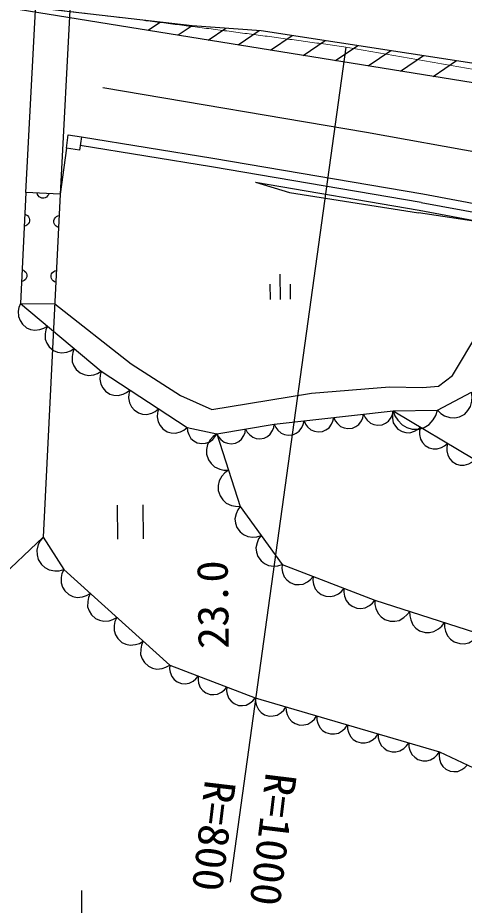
# Model space of a CAD drawing. Units: millimetres, scale not verified. Extents: x 40000 to 680000, y 20000 to 380000.
# Drawn here: x 416113 to 442492, y 238879 to 291317 of the extents above; entities that cross this region are included whole.
import ezdxf
from ezdxf.enums import TextEntityAlignment as Align

# ---------------------------------------------------------------- set-up
doc = ezdxf.new("R2010")
doc.units = ezdxf.units.MM
doc.header["$LTSCALE"] = 1000
doc.linetypes.add('CHAIN', pattern=[18.5, 12, -1.5, 3.5, -1.5])
doc.layers.add('M-BGD', color=7, linetype='Continuous', lineweight=25)
doc.layers.add('M-BMK', color=2, linetype='CHAIN', lineweight=13)
doc.styles.add('ＭＳ ゴシック', font='')
doc.styles.get('ＭＳ ゴシック').set_extended_font_data('MS Gothic')

# ---------------------------------------------------------------- blocks, each defined once
blk = doc.blocks.new('BUHIN61')
at = {"color": 7, "linetype": 'Continuous', "lineweight": 25}
blk.add_lwpolyline([(12, 350), (91, 319), (158, 275), (233, 206), (272, 128), (294, 45), (290, -64), (263, -145), (219, -221), (139, -286), (70, -326), (-12, -350)], dxfattribs=at)
blk = doc.blocks.new('BUHIN63')
at = {"color": 7, "linetype": 'Continuous', "lineweight": 25}
blk.add_lwpolyline([(-11, -350), (-91, -319), (-158, -275), (-233, -206), (-272, -128), (-294, -45), (-290, 64), (-263, 145), (-219, 221), (-139, 286), (-70, 326), (11, 350)], dxfattribs=at)
blk = doc.blocks.new('BUHIN97')
at = {"color": 7, "linetype": 'Continuous', "lineweight": 25}
blk.add_lwpolyline([(-805, 655), (-896, 421), (-927, 185), (-914, -120), (-815, -361), (-675, -575), (-425, -778), (-187, -872), (69, -919), (370, -870), (590, -788), (805, -655)], dxfattribs=at)
blk = doc.blocks.new('BUHIN98')
at = {"color": 7, "linetype": 'Continuous', "lineweight": 25}
blk.add_lwpolyline([(-856, 540), (-916, 303), (-919, 71), (-871, -222), (-747, -444), (-587, -635), (-321, -803), (-80, -866), (174, -882), (459, -799), (663, -694), (856, -540)], dxfattribs=at)
blk = doc.blocks.new('BUHIN100')
at = {"color": 7, "linetype": 'Continuous', "lineweight": 25}
blk.add_lwpolyline([(-845, -158), (-746, -340), (-614, -486), (-414, -641), (-209, -708), (1, -734), (263, -686), (450, -585), (617, -449), (747, -232), (814, -49), (845, 158)], dxfattribs=at)
blk = doc.blocks.new('BUHIN101')
at = {"color": 7, "linetype": 'Continuous', "lineweight": 25}
blk.add_lwpolyline([(-877, -112), (-785, -306), (-658, -463), (-462, -634), (-256, -715), (-41, -754), (230, -719), (428, -627), (607, -497), (754, -282), (833, -98), (877, 112)], dxfattribs=at)
blk = doc.blocks.new('BUHIN102')
at = {"color": 7, "linetype": 'Continuous', "lineweight": 25}
blk.add_lwpolyline([(-811, 467), (-857, 246), (-851, 31), (-796, -238), (-673, -438), (-518, -609), (-267, -753), (-41, -802), (193, -808), (454, -720), (638, -616), (811, -467)], dxfattribs=at)
blk = doc.blocks.new('BUHIN136')
at = {"color": 7, "linetype": 'Continuous', "lineweight": 25}
blk.add_lwpolyline([(-363, 1067), (-581, 903), (-745, 705), (-909, 417), (-957, 139), (-952, -139), (-840, -470), (-675, -693), (-467, -884), (-161, -1013), (88, -1065), (363, -1067)], dxfattribs=at)
blk = doc.blocks.new('BUHIN137')
at = {"color": 7, "linetype": 'Continuous', "lineweight": 25}
blk.add_lwpolyline([(-632, 847), (-779, 638), (-869, 413), (-932, 109), (-894, -153), (-809, -399), (-614, -662), (-402, -814), (-161, -924), (148, -950), (386, -925), (632, -847)], dxfattribs=at)
blk = doc.blocks.new('BUHIN138')
at = {"color": 7, "linetype": 'Continuous', "lineweight": 25}
blk.add_lwpolyline([(-921, 336), (-929, 99), (-884, -121), (-778, -389), (-616, -573), (-425, -721), (-140, -825), (102, -835), (345, -799), (598, -662), (770, -521), (921, -336)], dxfattribs=at)
blk = doc.blocks.new('BUHIN139')
at = {"color": 7, "linetype": 'Continuous', "lineweight": 25}
blk.add_lwpolyline([(-1031, 315), (-1026, 54), (-963, -185), (-832, -473), (-643, -666), (-424, -817), (-104, -914), (161, -911), (426, -857), (696, -691), (876, -526), (1031, -315)], dxfattribs=at)
blk = doc.blocks.new('BUHIN144')
at = {"color": 7, "linetype": 'Continuous', "lineweight": 25}
blk.add_lwpolyline([(-794, 692), (-894, 458), (-934, 220), (-931, -90), (-840, -338), (-705, -560), (-459, -775), (-220, -878), (38, -935), (345, -895), (572, -820), (794, -692)], dxfattribs=at)
blk = doc.blocks.new('BUHIN145')
at = {"color": 7, "linetype": 'Continuous', "lineweight": 25}
blk.add_lwpolyline([(-848, 309), (-855, 91), (-814, -112), (-716, -358), (-567, -528), (-391, -664), (-128, -760), (94, -769), (318, -735), (551, -609), (709, -479), (848, -309)], dxfattribs=at)
blk = doc.blocks.new('BUHIN146')
at = {"color": 7, "linetype": 'Continuous', "lineweight": 25}
blk.add_lwpolyline([(-911, 250), (-900, 21), (-840, -186), (-717, -435), (-546, -600), (-351, -727), (-69, -804), (164, -795), (395, -740), (627, -588), (781, -439), (911, -250)], dxfattribs=at)
blk = doc.blocks.new('BUHIN147')
at = {"color": 7, "linetype": 'Continuous', "lineweight": 25}
blk.add_lwpolyline([(-832, 375), (-856, 155), (-829, -52), (-749, -308), (-611, -491), (-444, -641), (-186, -757), (38, -783), (266, -765), (511, -655), (680, -536), (832, -375)], dxfattribs=at)
blk = doc.blocks.new('BUHIN221')
at = {"color": 7, "linetype": 'Continuous', "lineweight": 25}
for p, q in [((-23, 750), (23, -750)), ((-604, 135), (-577, -764)), ((595, 172), (623, -727))]:
    blk.add_line(p, q, dxfattribs=at)
blk = doc.blocks.new('BUHIN222')
at = {"color": 7, "linetype": 'Continuous', "lineweight": 25}
for p, q in [((-800, 976), (-739, -1023)), ((795, -976), (734, 1023))]:
    blk.add_line(p, q, dxfattribs=at)

msp = doc.modelspace()

# ---------------------------------------------------------------- linework, layer by layer
at = {"layer": 'M-BGD'}
for p, q in [((416599, 280999), (417605, 299972)), ((419620, 299867), (418616, 280896)), ((443634, 287375), (411302, 292580)), ((426421, 290844), (411302, 292580)), ((424546, 291059), (423818, 290565)), ((426421, 290844), (425589, 290280)), ((430503, 290545), (426421, 290844)), ((427361, 289995), (428401, 290699)), ((429133, 289709), (430380, 290554)), ((466087, 285068), (430503, 290545)), ((431053, 289400), (432332, 290267)), ((435504, 289586), (428655, 240245)), ((432974, 289091), (434272, 289971)), ((434894, 288782), (436212, 289675)), ((436815, 288472), (438152, 289379)), ((438735, 288163), (440093, 289083)), ((440661, 287853), (442032, 288782)), ((436713, 284528), (421140, 287173)), ((418985, 283616), (419098, 284394)), ((419098, 284394), (419878, 284281)), ((419878, 284281), (419765, 283502)), ((419878, 284281), (427647, 283019)), ((447466, 282591), (436713, 284528)), ((419798, 283787), (427567, 282526)), ((418985, 283616), (418616, 280896)), ((419765, 283502), (418985, 283616)), ((427647, 283019), (440039, 280912)), ((427563, 282526), (439955, 280419)), ((430162, 281600), (432159, 280995)), ((430162, 281600), (439837, 279944)), ((416599, 280999), (416275, 274440)), ((418616, 280896), (416599, 280999)), ((418616, 280896), (417616, 260630)), ((432159, 280995), (439796, 279788)), ((440039, 280912), (449064, 279236)), ((439944, 280401), (448969, 278725)), ((444693, 279045), (439796, 279788)), ((439837, 279944), (444693, 279045)), ((416275, 274440), (421041, 270430)), ((416275, 274440), (418296, 274418)), ((418296, 274418), (422804, 270859)), ((441792, 270188), (443348, 272779)), ((422804, 270859), (425721, 268989)), ((421041, 270430), (426123, 267103)), ((440966, 269557), (441792, 270188)), ((440018, 269479), (440966, 269557)), ((429746, 268519), (433469, 269140)), ((433469, 269140), (438083, 269506)), ((438083, 269506), (440018, 269479)), ((440912, 268126), (442915, 269197)), ((425721, 268989), (427571, 268172)), ((427571, 268172), (429746, 268519)), ((431269, 267307), (438299, 268090)), ((438299, 268090), (440912, 268126)), ((438299, 268090), (443116, 265208)), ((426123, 267103), (427878, 266733)), ((427878, 266733), (431269, 267307)), ((427878, 266733), (429258, 262443)), ((429258, 262443), (431728, 259013)), ((417616, 260630), (413019, 256295)), ((417616, 260630), (418827, 258707)), ((418827, 258707), (425089, 253063)), ((431728, 259013), (437217, 256905)), ((437217, 256905), (447470, 253589)), ((425089, 253063), (430145, 251125)), ((430145, 251125), (441029, 247947)), ((441029, 247947), (449288, 244062)), ((419878, 239758), (419878, 227582))]:
    msp.add_line(p, q, dxfattribs=at)
for points in [[(417957, 280930), (417925, 280851), (417880, 280785), (417809, 280711), (417730, 280673), (417647, 280653), (417539, 280658), (417458, 280687), (417383, 280733), (417319, 280813), (417280, 280883), (417258, 280965)], [(440912, 268126), (441110, 267936), (441335, 267805), (441648, 267689), (441932, 267686), (442208, 267737), (442518, 267903), (442714, 268104), (442870, 268342), (442947, 268667), (442958, 268923), (442915, 269197)], [(438299, 268090), (438401, 267791), (438561, 267539), (438820, 267255), (439110, 267102), (439418, 267008), (439823, 267014), (440129, 267116), (440414, 267277), (440665, 267568), (440811, 267824), (440912, 268126)], [(426123, 267103), (426146, 266887), (426215, 266694), (426346, 266465), (426517, 266319), (426709, 266209), (426981, 266152), (427201, 266174), (427417, 266239), (427629, 266396), (427766, 266546), (427878, 266733)], [(417616, 260630), (417441, 260419), (417326, 260185), (417232, 259865), (417250, 259580), (417320, 259309), (417508, 259011), (417722, 258830), (417971, 258691), (418300, 258637), (418557, 258645), (418827, 258707)]]:
    msp.add_lwpolyline(points, dxfattribs=at)
at = {"layer": 'M-BMK'}
for centre, radius, start, end in [((325192, -502665), 799894, 82.07324, 86.98718), ((265811, -695777), 999867, 78.54459, 80.22876)]:
    msp.add_arc(centre, radius, start, end, dxfattribs=at)

# ---------------------------------------------------------------- block references
at = {"layer": 'M-BGD', "rotation": 359.0502}
for name, p in [('BUHIN61', (416518, 279359)), ('BUHIN63', (418536, 279277)), ('BUHIN61', (416356, 276080)), ('BUHIN63', (418376, 276037)), ('BUHIN221', (431606, 275423)), ('BUHIN97', (417069, 273771)), ('BUHIN97', (418658, 272435)), ('BUHIN97', (420247, 271098)), ('BUHIN98', (421888, 269875)), ('BUHIN98', (423582, 268766)), ('BUHIN98', (425276, 267657)), ('BUHIN101', (437420, 267993)), ('BUHIN102', (439102, 267610)), ('BUHIN101', (432148, 267405)), ('BUHIN101', (433906, 267601)), ('BUHIN101', (435663, 267797)), ('BUHIN100', (428726, 266877)), ('BUHIN100', (430422, 267164)), ('BUHIN102', (440707, 266649)), ('BUHIN136', (428223, 265661)), ('BUHIN102', (442313, 265689)), ('BUHIN136', (428913, 263516)), ('BUHIN222', (422762, 261527)), ('BUHIN137', (429875, 261586)), ('BUHIN137', (431110, 259871)), ('BUHIN144', (419610, 258001)), ('BUHIN138', (432643, 258662)), ('BUHIN138', (434473, 257959)), ('BUHIN138', (436302, 257257)), ('BUHIN144', (421175, 256590)), ('BUHIN139', (438242, 256574)), ('BUHIN139', (440293, 255911)), ('BUHIN144', (422741, 255179)), ('BUHIN139', (442343, 255247)), ('BUHIN144', (424307, 253768)), ('BUHIN145', (425932, 252740)), ('BUHIN145', (427617, 252094)), ('BUHIN145', (429302, 251448)), ('BUHIN146', (431052, 250860)), ('BUHIN146', (432866, 250330)), ('BUHIN146', (434680, 249800)), ('BUHIN146', (436494, 249271)), ('BUHIN146', (438308, 248741)), ('BUHIN146', (440122, 248211)), ('BUHIN147', (441855, 247558))]:
    msp.add_blockref(name, p, dxfattribs=at)

# ---------------------------------------------------------------- texts
at = {"layer": 'M-BGD', "style": 'ＭＳ ゴシック', "width": 1.05}
for s, rotation, p in [(' 23.0', 90.8, (429154, 252729)), ('R=1000', 263, (430232, 246845)), ('R=800', 263.2, (426637, 246399))]:
    msp.add_text(s, height=1833, rotation=rotation, dxfattribs=at).set_placement(p, align=Align.BOTTOM_LEFT)

doc.saveas('drawing.dxf')
